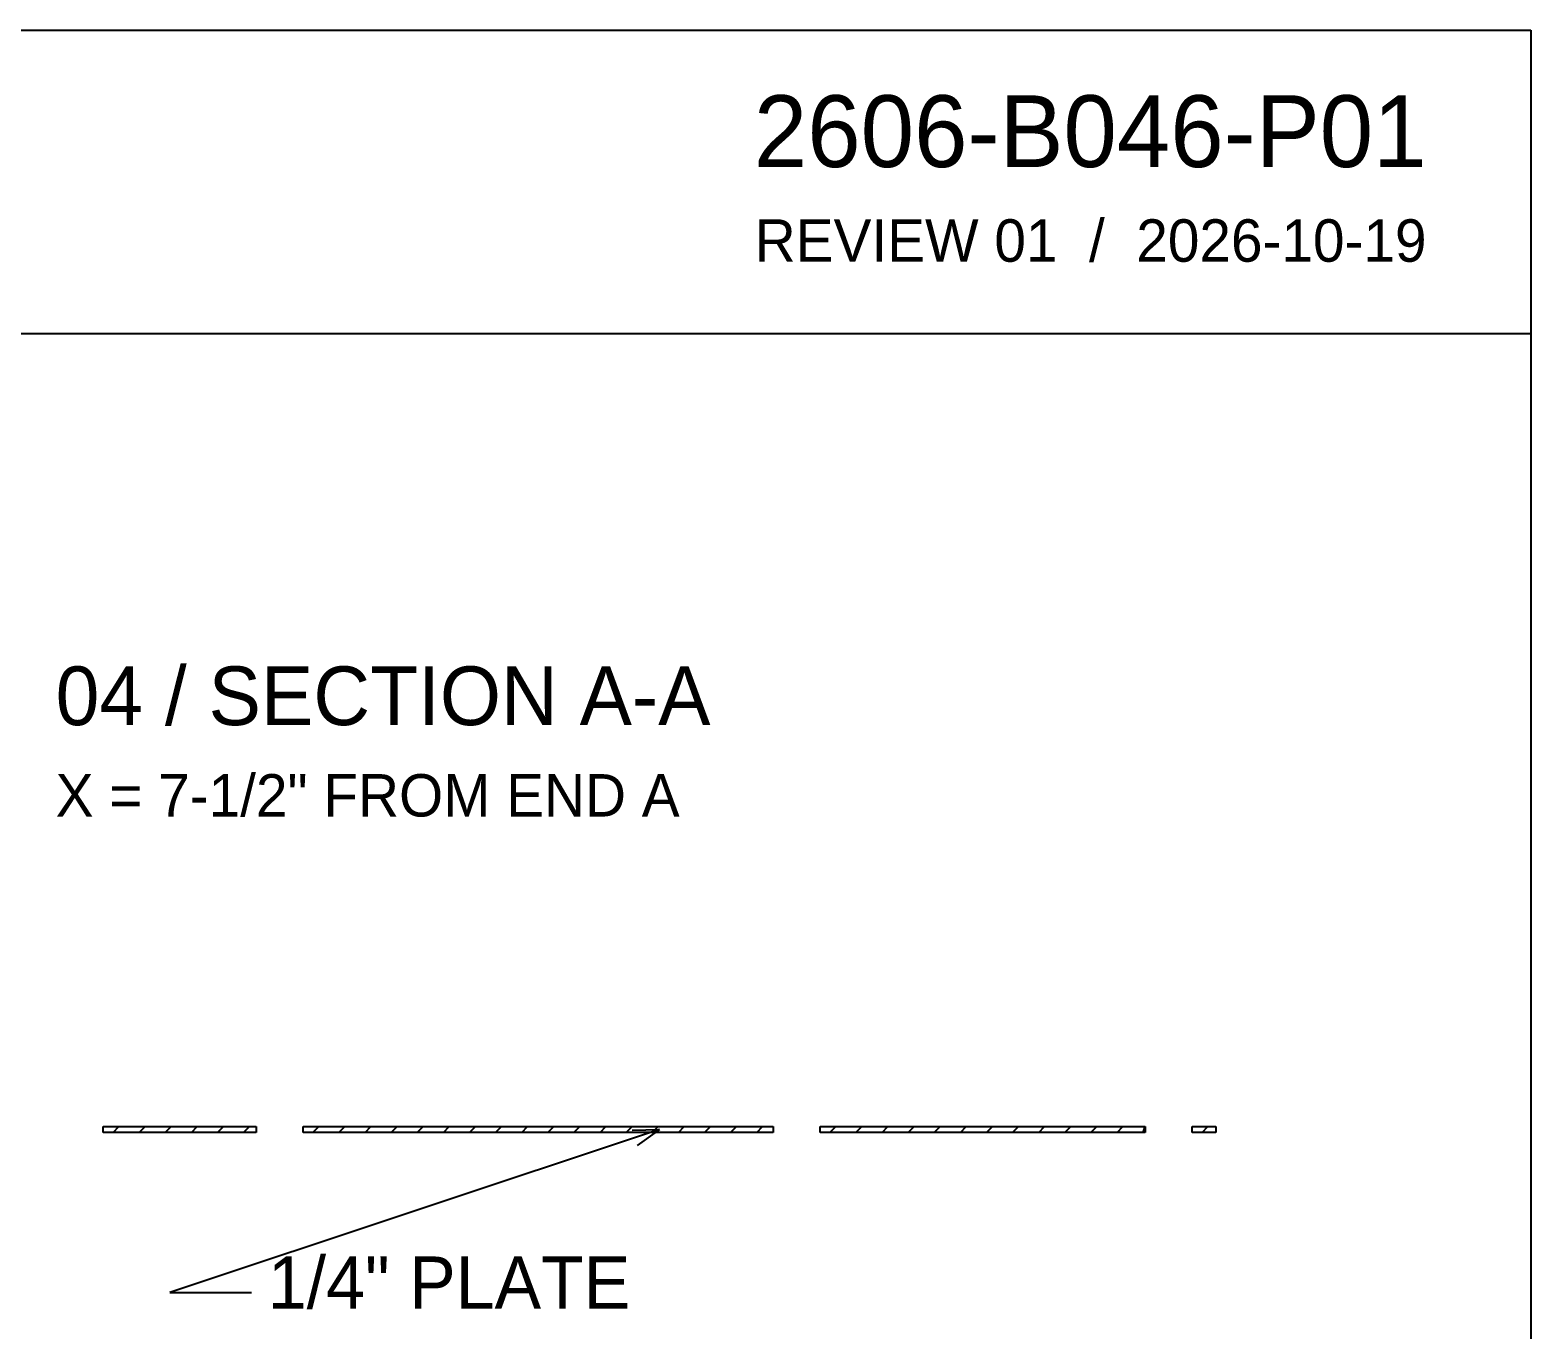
# Model space of a CAD drawing. Header units: inches. Extents: x 5 to 369, y 5 to 237.
# Drawn here: x 298.5 to 368.8, y 176 to 236.8 of the extents above; entities that cross this region are included whole.
import ezdxf
from ezdxf.enums import TextEntityAlignment as Align

# ---------------------------------------------------------------- set-up
doc = ezdxf.new("R2010")
doc.units = ezdxf.units.IN
doc.header["$MEASUREMENT"] = 0

msp = doc.modelspace()

# ---------------------------------------------------------------- linework, layer by layer
at = {"layer": 'ANNOTATION'}
for p, q in [((328.014, 185.335), (305.097, 177.711)), ((326.734, 185.311), (328.014, 185.335)), ((328.014, 185.335), (326.975, 184.587)), ((305.097, 177.711), (308.917, 177.711))]:
    msp.add_line(p, q, dxfattribs=at)
at = {"layer": 'OUTLINE'}
for p, q in [((5.194, 236.806), (368.806, 236.806)), ((368.806, 236.806), (368.806, 5.194)), ((5.194, 222.597), (368.806, 222.597)), ((301.978, 185.472), (309.128, 185.472)), ((301.978, 185.197), (301.978, 185.472)), ((309.128, 185.197), (301.978, 185.197)), ((302.437, 185.197), (302.712, 185.472)), ((303.659, 185.197), (303.934, 185.472)), ((304.881, 185.197), (305.156, 185.472)), ((306.103, 185.197), (306.378, 185.472)), ((307.326, 185.197), (307.601, 185.472)), ((308.548, 185.197), (308.823, 185.472)), ((309.128, 185.472), (309.128, 185.197)), ((311.328, 185.472), (333.328, 185.472)), ((311.328, 185.197), (311.328, 185.472)), ((333.328, 185.197), (311.328, 185.197)), ((311.787, 185.197), (312.062, 185.472)), ((313.009, 185.197), (313.284, 185.472)), ((314.231, 185.197), (314.506, 185.472)), ((315.453, 185.197), (315.728, 185.472)), ((316.676, 185.197), (316.951, 185.472)), ((317.898, 185.197), (318.173, 185.472)), ((319.12, 185.197), (319.395, 185.472)), ((320.342, 185.197), (320.617, 185.472)), ((321.564, 185.197), (321.839, 185.472)), ((322.787, 185.197), (323.062, 185.472)), ((324.009, 185.197), (324.284, 185.472)), ((325.231, 185.197), (325.506, 185.472)), ((326.453, 185.197), (326.728, 185.472)), ((327.676, 185.197), (327.951, 185.472)), ((328.898, 185.197), (329.173, 185.472)), ((330.12, 185.197), (330.395, 185.472)), ((331.342, 185.197), (331.617, 185.472)), ((332.564, 185.197), (332.839, 185.472)), ((333.328, 185.472), (333.328, 185.197)), ((335.528, 185.472), (350.749, 185.472)), ((335.528, 185.197), (335.528, 185.472)), ((350.749, 185.197), (335.528, 185.197)), ((335.987, 185.197), (336.262, 185.472)), ((337.209, 185.197), (337.484, 185.472)), ((338.431, 185.197), (338.706, 185.472)), ((339.653, 185.197), (339.928, 185.472)), ((340.876, 185.197), (341.151, 185.472)), ((342.098, 185.197), (342.373, 185.472)), ((343.32, 185.197), (343.595, 185.472)), ((344.542, 185.197), (344.817, 185.472)), ((345.764, 185.197), (346.039, 185.472)), ((346.987, 185.197), (347.262, 185.472)), ((348.209, 185.197), (348.484, 185.472)), ((349.431, 185.197), (349.706, 185.472)), ((350.653, 185.197), (350.749, 185.472)), ((350.749, 185.472), (350.749, 185.197)), ((352.949, 185.472), (354.049, 185.472)), ((352.949, 185.197), (352.949, 185.472)), ((354.049, 185.197), (352.949, 185.197)), ((353.408, 185.197), (353.683, 185.472)), ((354.049, 185.472), (354.049, 185.197))]:
    msp.add_line(p, q, dxfattribs=at)

# ---------------------------------------------------------------- texts
at = {"layer": 'ANNOTATION'}
for s, height, p in [('2606-B046-P01', 3.36111, (363.917, 230.389)), ('REVIEW 01  /  2026-10-19', 1.98611, (363.917, 225.958))]:
    msp.add_text(s, height=height, dxfattribs=at).set_placement(p, align=Align.RIGHT)
for s, height, p in [('04 / SECTION A-A', 2.75, (299.75, 204.264)), ('X = 7-1/2" FROM END A', 1.98611, (299.75, 199.986)), ('1/4" PLATE', 2.4444, (309.681, 176.947))]:
    msp.add_text(s, height=height, dxfattribs=at).set_placement(p)

doc.saveas('drawing.dxf')
